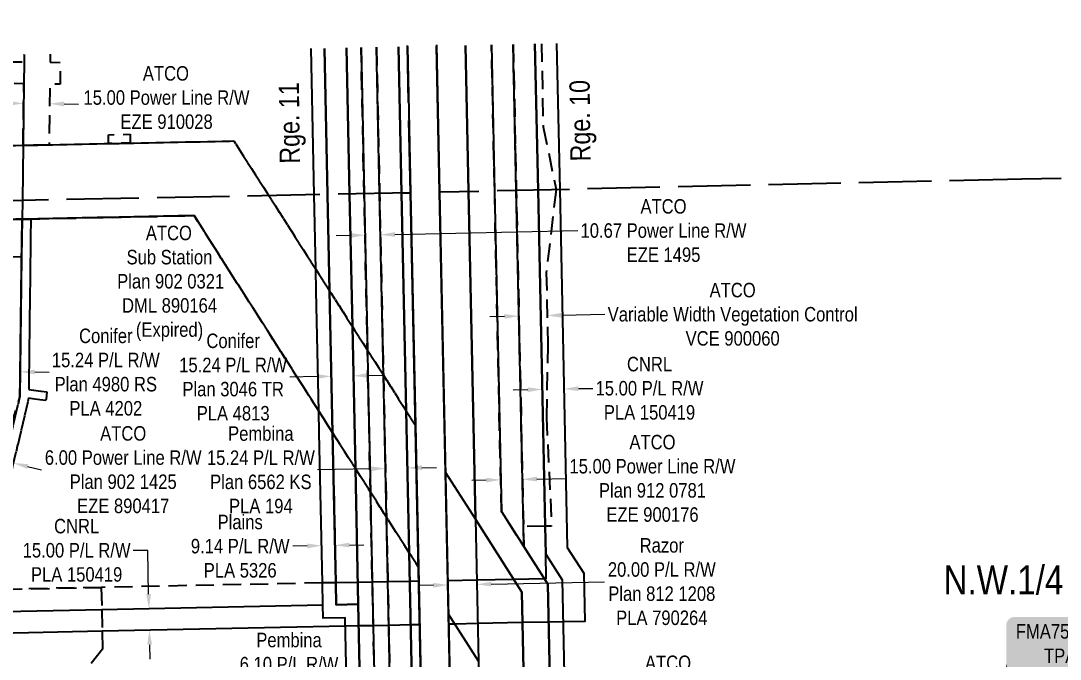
# Model space of a CAD drawing. Extents: x 595131 to 599052, y 6046741 to 6049953.
# Drawn here: x 595813 to 596531, y 6048094 to 6048535 of the extents above; entities that cross this region are included whole.
import ezdxf
from ezdxf.enums import TextEntityAlignment as Align

# ---------------------------------------------------------------- set-up
doc = ezdxf.new("R2010")
doc.units = 0
doc.header["$LTSCALE"] = 5
doc.header["$PDSIZE"] = 0.5
for name, pattern in [('0', [1, 1, 0]), ('EZE', [3.75, 2.5, -1.25]), ('foc-ACCESSROAD', [3.75, 2.5, -1.25]), ('foc-FLOWLINE', [3.75, 2.5, -1.25]), ('foc-UNSURVEYED', [12.5, 10, -2.5])]:
    doc.linetypes.add(name, pattern=pattern)
doc.layers.get('Defpoints').update_dxf_attribs({"color": 9})
for name, color, linetype in [('C-EZE', 13, 'foc-FLOWLINE'), ('C-VCE', 13, 'EZE'), ('D-TXT', 6, 'Continuous'), ('F-RW', 190, 'Continuous'), ('F-WS', 190, 'foc-ACCESSROAD'), ('L-SEC', 7, 'Continuous'), ('L-USEC', 7, 'foc-UNSURVEYED'), ('PLA', 7, 'Continuous')]:
    doc.layers.add(name, color=color, linetype=linetype)
for name, color, linetype, lineweight in [('C-EZE-T', 13, 'Continuous', 9), ('C-VCE-T', 13, 'Continuous', 9), ('F-RW-T', 190, 'Continuous', 9)]:
    doc.layers.add(name, color=color, linetype=linetype, lineweight=lineweight)
doc.styles.add('175L', font='', dxfattribs={"height": 20})
doc.styles.add('80', font='', dxfattribs={"height": 10})
doc.styles.add('80CG', font='', dxfattribs={"height": 10})
doc.styles.add('80L', font='', dxfattribs={"height": 10})
doc.styles.get('175L').set_extended_font_data('Arial Narrow')
doc.styles.get('80').set_extended_font_data('Arial Narrow')
doc.styles.get('80CG').set_extended_font_data('Arial Narrow')
doc.styles.get('80L').set_extended_font_data('Arial Narrow')
doc.dimstyles.new('Compass 5 000', dxfattribs={"dimscale": 5, "dimtxt": 9, "dimasz": 2, "dimexe": 0.2, "dimexo": 0.0625, "dimgap": 0.5, "dimtad": 0, "dimtih": 1, "dimtoh": 1, "dimzin": 0, "dimdsep": 46, "dimtxsty": '80CG', "dimcen": 0.1, "dimse1": 1, "dimse2": 1, "dimclrd": 256, "dimclrt": 256, "dimaunit": 1, "dimadec": 4, "dimazin": 0, "dimtfac": 0.06, "dimtofl": 0, "dimtmove": 0, "dimatfit": 1, "dimfxl": 0.2, "dimtolj": 1, "dimtzin": 0, "dimlwd": -1, "dimarcsym": 0})

# ---------------------------------------------------------------- blocks, each defined once
blk = doc.blocks.new('*D510')
at = {"layer": 'C-EZE-T', "transparency": 16777216}
for p, q in [((596134.76, 6048217.88), (596124.76, 6048217.67)), ((596169.74, 6048218.62), (596190.4, 6048219.06))]:
    blk.add_line(p, q, dxfattribs=at)
for points in [[(596169.71, 6048220.29), (596169.78, 6048216.96), (596159.74, 6048218.41)], [(596134.72, 6048219.55), (596134.79, 6048216.22), (596144.75, 6048218.09)]]:
    blk.add_solid(points, dxfattribs=at)
at = {"layer": 'Defpoints', "color": 0, "transparency": 16777216}
for p in [(596144.43, 6048233.25), (596159.42, 6048233.56), (596159.74, 6048218.41)]:
    blk.add_point(p, dxfattribs=at)
at = {"layer": 'C-EZE-T', "transparency": 16777216, "insert": (596249.54, 6048219.06), "char_height": 10, "attachment_point": 5, "style": '80CG'}
blk.add_mtext('\\A1;ATCO\\P15.00 Power Line R/W\\PPlan 912 0781\\PEZE 900176', dxfattribs=at)
blk = doc.blocks.new('*D448')
at = {"layer": 'C-EZE-T', "transparency": 16777216}
for p, q in [((595792.71, 6048233.29), (595782.97, 6048235.57)), ((595818.02, 6048227.34), (595827.75, 6048225.05))]:
    blk.add_line(p, q, dxfattribs=at)
for points in [[(595793.09, 6048234.91), (595792.33, 6048231.66), (595802.44, 6048231)], [(595818.4, 6048228.96), (595817.64, 6048225.72), (595808.28, 6048229.63)]]:
    blk.add_solid(points, dxfattribs=at)
at = {"layer": 'Defpoints', "color": 0, "transparency": 16777216}
for p in [(595808.28, 6048229.63), (595798.32, 6048213.47), (595804.16, 6048212.1)]:
    blk.add_point(p, dxfattribs=at)
at = {"layer": 'C-EZE-T', "transparency": 16777216, "insert": (595884.12, 6048225.05), "char_height": 10, "attachment_point": 5, "style": '80CG'}
blk.add_mtext('\\A1;ATCO\\P6.00 Power Line R/W\\PPlan 902 1425\\PEZE 890417', dxfattribs=at)
blk = doc.blocks.new('*D459')
at = {"layer": 'C-EZE-T', "transparency": 16777216}
for p, q in [((596120, 6048064.96), (596110, 6048064.75)), ((596170.97, 6048066.04), (596200.78, 6048066.67))]:
    blk.add_line(p, q, dxfattribs=at)
for points in [[(596119.96, 6048066.63), (596120.03, 6048063.29), (596130, 6048065.17)], [(596170.94, 6048067.71), (596171.01, 6048064.37), (596160.98, 6048065.83)]]:
    blk.add_solid(points, dxfattribs=at)
at = {"layer": 'Defpoints', "color": 0, "transparency": 16777216}
for p in [(596160.98, 6048065.83), (596132.67, 6047938.6), (596163.65, 6047939.25)]:
    blk.add_point(p, dxfattribs=at)
at = {"layer": 'C-EZE-T', "transparency": 16777216, "insert": (596260.3, 6048066.67), "char_height": 10, "attachment_point": 5, "style": '80CG'}
blk.add_mtext('\\A1;ATCO\\P31.00 Power Line R/W\\PPlan 8521010\\PEZE 860288', dxfattribs=at)
blk = doc.blocks.new('*D463')
at = {"layer": 'C-EZE-T', "transparency": 16777216}
for p, q in [((596041.07, 6048386.81), (596031.08, 6048386.6)), ((596071.73, 6048387.46), (596198.03, 6048390.13))]:
    blk.add_line(p, q, dxfattribs=at)
for points in [[(596041.04, 6048388.48), (596041.11, 6048385.14), (596051.07, 6048387.02)], [(596071.7, 6048389.12), (596071.77, 6048385.79), (596061.74, 6048387.25)]]:
    blk.add_solid(points, dxfattribs=at)
at = {"layer": 'Defpoints', "color": 0, "transparency": 16777216}
for p in [(596049.85, 6048444.63), (596060.52, 6048444.86), (596061.74, 6048387.25)]:
    blk.add_point(p, dxfattribs=at)
at = {"layer": 'C-EZE-T', "transparency": 16777216, "insert": (596257.17, 6048390.13), "char_height": 10, "attachment_point": 5, "style": '80CG'}
blk.add_mtext('\\A1;ATCO\\P10.67 Power Line R/W \\PEZE 1495', dxfattribs=at)
blk = doc.blocks.new('*D464')
at = {"layer": 'C-EZE-T', "transparency": 16777216}
for p, q in [((595805.32, 6048478.05), (595782.76, 6048478.33)), ((595843.33, 6048477.58), (595853.33, 6048477.45))]:
    blk.add_line(p, q, dxfattribs=at)
for points in [[(595805.34, 6048479.72), (595805.3, 6048476.38), (595815.32, 6048477.93)], [(595843.35, 6048479.24), (595843.31, 6048475.91), (595833.33, 6048477.7)]]:
    blk.add_solid(points, dxfattribs=at)
at = {"layer": 'Defpoints', "color": 0, "transparency": 16777216}
for p in [(595815.3, 6048475.85), (595815.32, 6048477.93), (595833.31, 6048475.62)]:
    blk.add_point(p, dxfattribs=at)
at = {"layer": 'C-EZE-T', "transparency": 16777216, "insert": (595723.62, 6048478.33), "char_height": 10, "attachment_point": 5, "style": '80CG', "bg_fill": 3, "box_fill_scale": 1.1, "bg_fill_color": 256, "bg_fill_true_color": 13158600, "bg_fill_transparency": 0}
blk.add_mtext('\\A1;ATCO\\P18.00 Power Line R/W\\PEZE 900149', dxfattribs=at)
blk = doc.blocks.new('*D480')
at = {"layer": 'Defpoints', "color": 0, "transparency": 16777216}
for p in [(595901.87, 6048129.25), (595959.12, 6048130.41), (595959.42, 6048115.4)]:
    blk.add_point(p, dxfattribs=at)
at = {"layer": 'F-RW-T', "transparency": 16777216}
for p, q in [((595901.06, 6048169.38), (595891.06, 6048169.38)), ((595901.67, 6048139.25), (595901.06, 6048169.38)), ((595902.37, 6048104.24), (595902.57, 6048094.25))]:
    blk.add_line(p, q, dxfattribs=at)
for points in [[(595903.33, 6048139.28), (595900, 6048139.22), (595901.87, 6048129.25)], [(595904.04, 6048104.28), (595900.71, 6048104.21), (595902.17, 6048114.24)]]:
    blk.add_solid(points, dxfattribs=at)
at = {"layer": 'F-RW-T', "transparency": 16777216, "insert": (595851.97, 6048169.38), "char_height": 10, "attachment_point": 5, "style": '80CG'}
blk.add_mtext('\\A1;CNRL\\P15.00 P/L R/W\\PPLA 150419', dxfattribs=at)
blk = doc.blocks.new('*D525')
at = {"layer": 'Defpoints', "color": 0, "transparency": 16777216}
for p in [(596128.29, 6048145.9), (596110.48, 6048042.23), (596130.47, 6048042.65)]:
    blk.add_point(p, dxfattribs=at)
at = {"layer": 'F-RW-T', "transparency": 16777216}
for p, q in [((596098.3, 6048145.27), (596088.3, 6048145.05)), ((596138.28, 6048146.11), (596216.45, 6048147.77))]:
    blk.add_line(p, q, dxfattribs=at)
for points in [[(596098.27, 6048146.93), (596098.34, 6048143.6), (596108.3, 6048145.48)], [(596138.25, 6048147.78), (596138.32, 6048144.45), (596128.29, 6048145.9)]]:
    blk.add_solid(points, dxfattribs=at)
at = {"layer": 'F-RW-T', "transparency": 16777216, "insert": (596255.99, 6048147.77), "char_height": 10, "attachment_point": 5, "style": '80CG'}
blk.add_mtext('\\A1;Razor\\P20.00 P/L R/W\\PPlan 812 1208\\PPLA 790264', dxfattribs=at)
blk = doc.blocks.new('*D526')
at = {"layer": 'Defpoints', "color": 0, "transparency": 16777216}
for p in [(596188.43, 6048280.82), (596174.95, 6048208.55), (596189.95, 6048208.87)]:
    blk.add_point(p, dxfattribs=at)
at = {"layer": 'F-RW-T', "transparency": 16777216}
for p, q in [((596163.43, 6048280.29), (596153.43, 6048280.08)), ((596198.43, 6048281.03), (596208.43, 6048281.24))]:
    blk.add_line(p, q, dxfattribs=at)
for points in [[(596163.39, 6048281.96), (596163.46, 6048278.63), (596173.43, 6048280.5)], [(596198.39, 6048282.7), (596198.46, 6048279.37), (596188.43, 6048280.82)]]:
    blk.add_solid(points, dxfattribs=at)
at = {"layer": 'F-RW-T', "transparency": 16777216, "insert": (596247.51, 6048281.24), "char_height": 10, "attachment_point": 5, "style": '80CG'}
blk.add_mtext('\\A1;CNRL\\P15.00 P/L R/W\\PPLA 150419', dxfattribs=at)
blk = doc.blocks.new('*D527')
at = {"layer": 'Defpoints', "color": 0, "transparency": 16777216}
for p in [(596027.85, 6048289.58), (596029.78, 6048198.28), (596045.01, 6048198.6)]:
    blk.add_point(p, dxfattribs=at)
at = {"layer": 'F-RW-T', "transparency": 16777216}
for p, q in [((596017.85, 6048289.37), (595999.11, 6048288.98)), ((596053.07, 6048290.12), (596063.07, 6048290.33))]:
    blk.add_line(p, q, dxfattribs=at)
for points in [[(596017.81, 6048291.04), (596017.88, 6048287.71), (596027.85, 6048289.58)], [(596053.04, 6048291.78), (596053.11, 6048288.45), (596043.08, 6048289.91)]]:
    blk.add_solid(points, dxfattribs=at)
at = {"layer": 'F-RW-T', "transparency": 16777216, "insert": (595960.03, 6048288.98), "char_height": 10, "attachment_point": 5, "style": '80CG'}
blk.add_mtext('\\A1;Conifer\\P15.24 P/L R/W\\PPlan 3046 TR\\PPLA 4813', dxfattribs=at)
blk = doc.blocks.new('*D528')
at = {"layer": 'Defpoints', "color": 0, "transparency": 16777216}
for p in [(596020.1, 6048223.12), (596029.25, 6048223.31), (596021.17, 6048172.65)]:
    blk.add_point(p, dxfattribs=at)
at = {"layer": 'F-RW-T', "transparency": 16777216}
for p, q in [((596011.18, 6048172.44), (596001.18, 6048172.23)), ((596040.32, 6048173.06), (596050.31, 6048173.27))]:
    blk.add_line(p, q, dxfattribs=at)
for points in [[(596011.14, 6048174.11), (596011.21, 6048170.78), (596021.17, 6048172.65)], [(596040.28, 6048174.73), (596040.35, 6048171.39), (596030.32, 6048172.85)]]:
    blk.add_solid(points, dxfattribs=at)
at = {"layer": 'F-RW-T', "transparency": 16777216, "insert": (595964.89, 6048172.23), "char_height": 10, "attachment_point": 5, "style": '80CG'}
blk.add_mtext('\\A1;Plains\\P9.14 P/L R/W\\PPLA 5326', dxfattribs=at)
blk = doc.blocks.new('*D530')
at = {"layer": 'Defpoints', "color": 0, "transparency": 16777216}
for p in [(595797.92, 6048303.49), (595813.15, 6048303.3), (595813.02, 6048292.65)]:
    blk.add_point(p, dxfattribs=at)
at = {"layer": 'F-RW-T', "transparency": 16777216}
for p, q in [((595787.79, 6048292.97), (595777.79, 6048293.09)), ((595823.02, 6048292.53), (595833.02, 6048292.41))]:
    blk.add_line(p, q, dxfattribs=at)
for points in [[(595787.81, 6048294.63), (595787.77, 6048291.3), (595797.79, 6048292.84)], [(595823.04, 6048294.2), (595823, 6048290.86), (595813.02, 6048292.65)]]:
    blk.add_solid(points, dxfattribs=at)
at = {"layer": 'F-RW-T', "transparency": 16777216, "insert": (595872.11, 6048292.41), "char_height": 10, "attachment_point": 5, "style": '80CG'}
blk.add_mtext('\\A1;Conifer\\P15.24 P/L R/W\\PPlan 4980 RS\\PPLA 4202', dxfattribs=at)
blk = doc.blocks.new('*D537')
at = {"layer": 'Defpoints', "color": 0, "transparency": 16777216}
for p in [(596083.4, 6048083.42), (596083.83, 6048062.97), (596089.93, 6048063.1)]:
    blk.add_point(p, dxfattribs=at)
at = {"layer": 'F-RW-T', "transparency": 16777216}
for p, q in [((596099.49, 6048083.76), (596109.49, 6048083.98)), ((596073.4, 6048083.21), (596035.72, 6048082.42))]:
    blk.add_line(p, q, dxfattribs=at)
for points in [[(596073.37, 6048084.88), (596073.44, 6048081.55), (596083.4, 6048083.42)], [(596099.46, 6048085.43), (596099.53, 6048082.1), (596089.5, 6048083.55)]]:
    blk.add_solid(points, dxfattribs=at)
at = {"layer": 'F-RW-T', "transparency": 16777216, "insert": (595998.61, 6048082.42), "char_height": 10, "attachment_point": 5, "style": '80CG'}
blk.add_mtext('\\A1;Pembina\\P6.10 P/L R/W\\PPlan 5241 RS\\PPLA 4176', dxfattribs=at)
blk = doc.blocks.new('*D547')
at = {"layer": 'Defpoints', "color": 0, "transparency": 16777216}
for p in [(596080.38, 6048226.26), (596065.53, 6048208.14), (596080.75, 6048208.47)]:
    blk.add_point(p, dxfattribs=at)
at = {"layer": 'F-RW-T', "transparency": 16777216}
for p, q in [((596055.15, 6048225.72), (596018.24, 6048224.94)), ((596090.38, 6048226.47), (596100.37, 6048226.68))]:
    blk.add_line(p, q, dxfattribs=at)
for points in [[(596055.12, 6048227.39), (596055.19, 6048224.06), (596065.15, 6048225.93)], [(596090.34, 6048228.13), (596090.41, 6048224.8), (596080.38, 6048226.26)]]:
    blk.add_solid(points, dxfattribs=at)
at = {"layer": 'F-RW-T', "transparency": 16777216, "insert": (595979.16, 6048224.94), "char_height": 10, "attachment_point": 5, "style": '80CG'}
blk.add_mtext('\\A1;Pembina\\P15.24 P/L R/W\\PPlan 6562 KS\\PPLA 194', dxfattribs=at)
blk = doc.blocks.new('*D562')
at = {"layer": 'C-VCE-T', "transparency": 16777216}
for p, q in [((596147.36, 6048330.88), (596137.36, 6048330.66)), ((596186.86, 6048331.71), (596216.57, 6048332.34))]:
    blk.add_line(p, q, dxfattribs=at)
for points in [[(596147.33, 6048332.54), (596147.4, 6048329.21), (596157.36, 6048331.09)], [(596186.83, 6048333.38), (596186.9, 6048330.05), (596176.86, 6048331.5)]]:
    blk.add_solid(points, dxfattribs=at)
at = {"layer": 'Defpoints', "color": 0, "transparency": 16777216}
for p in [(596157.23, 6048337.13), (596176.74, 6048337.54), (596176.86, 6048331.5)]:
    blk.add_point(p, dxfattribs=at)
at = {"layer": 'C-VCE-T', "transparency": 16777216, "insert": (596304.91, 6048332.34), "char_height": 10, "attachment_point": 5, "style": '80CG'}
blk.add_mtext('\\A1;ATCO\\PVariable Width Vegetation Control\\PVCE 900060', dxfattribs=at)
blk = doc.blocks.new('*U574')
h = blk.add_hatch(color=255)
edge = h.paths.add_edge_path()
edge.add_line((-96.5, -20), (96.5, -20))
edge.add_arc((96.5, -14), 6, 270, 360)
edge.add_line((102.5, -14), (102.5, 12.5))
edge.add_arc((96.5, 12.5), 6, 0, 90)
edge.add_line((96.5, 18.5), (-96.5, 18.5))
edge.add_arc((-96.5, 12.5), 6, 90, 180)
edge.add_line((-102.5, 12.5), (-102.5, -14))
edge.add_arc((-96.5, -14), 6, 180, 270)
at = {"color": 44, "flags": 128}
blk.add_lwpolyline([(-96.5, -20, 3, 3, 0), (96.5, -20, 3, 3, 0.414214), (102.5, -14, 3, 3, 0), (102.5, 12.5, 3, 0, 0.414214), (96.5, 18.5, 0, 0, 0), (-96.5, 18.5, 0, 0, 0.414214), (-102.5, 12.5, 0, 0, 0), (-102.5, -14, 0, 3, 0.414214)], format="xyseb", close=True, dxfattribs=at)
at = {"color": 44, "style": '80'}
blk.add_attdef('ENTER_TEXT_001', (-35.99, -5), '', height=10, dxfattribs=at)
blk = doc.blocks.new('*D580')
at = {"layer": 'Defpoints', "color": 0, "transparency": 16777216}
for p in [(595859.54, 6047961.95), (595976.69, 6047903.29), (595968.33, 6047890.55)]:
    blk.add_point(p, dxfattribs=at)
at = {"layer": 'F-RW-T', "transparency": 16777216}
for p, q in [((595873.39, 6047983.05), (595901.65, 6048026.12)), ((595901.65, 6048026.12), (595911.65, 6048026.12)), ((595854.05, 6047953.59), (595848.56, 6047945.23))]:
    blk.add_line(p, q, dxfattribs=at)
for points in [[(595871.99, 6047983.97), (595874.78, 6047982.14), (595867.9, 6047974.69)], [(595852.66, 6047954.51), (595855.44, 6047952.68), (595859.54, 6047961.95)]]:
    blk.add_solid(points, dxfattribs=at)
at = {"layer": 'F-RW-T', "transparency": 16777216, "insert": (595950.74, 6048026.12), "char_height": 10, "attachment_point": 5, "style": '80CG'}
blk.add_mtext('\\A1;Plains\\P15.24 P/L R/W\\PPlan 5348 RS \\PPLA 4145', dxfattribs=at)

msp = doc.modelspace()

# ---------------------------------------------------------------- linework, layer by layer
at = {"layer": 'C-EZE', "flags": 128}
for points in [[(596069.58, 6047512.6), (596067.486, 6047611.561), (596066.746, 6047646.563), (596066.596, 6047653.632), (596066.237, 6047670.542), (596066.088, 6047677.609), (596065.673, 6047697.208), (596063.831, 6047784.208), (596063.677, 6047791.533), (596063.542, 6047797.89), (596063.481, 6047800.78), (596063.441, 6047802.685), (596063.386, 6047805.286), (596063.286, 6047810.011), (596063.049, 6047821.161), (596062.895, 6047828.485), (596062.659, 6047839.639), (596062.504, 6047846.965), (596062.282, 6047857.455), (596061.962, 6047872.593), (596060.877, 6047923.852), (596055.198, 6048192.146), (596054.828, 6048209.648), (596053.124, 6048290.121), (596052.754, 6048307.626), (596050.468, 6048415.563), (596048.332, 6048516.485)], [(596058.995, 6048516.708), (596061.132, 6048415.774), (596063.786, 6048290.344), (596065.861, 6048192.371), (596073.322, 6047839.864), (596073.713, 6047821.385), (596074.104, 6047802.91), (596074.3, 6047793.68), (596074.495, 6047784.432), (596076.338, 6047697.346), (596076.751, 6047677.835), (596077.258, 6047653.858), (596078.149, 6047611.772), (596080.243, 6047512.824)], [(596153.387, 6048518.686), (596155.523, 6048417.813), (596160.435, 6048185.756), (596160.727, 6048171.942), (596145.216, 6048196.236), (596140.533, 6048417.481), (596138.397, 6048518.372)], [(595833.757, 6048511.989), (595833.686, 6048506.315), (595840.69, 6048506.226), (595840.503, 6048491.221), (595833.501, 6048491.308), (595832.979, 6048449.384), (595814.964, 6048449.013), (595815.492, 6048491.532), (595800.261, 6048491.721), (595800.448, 6048506.727), (595807.748, 6048506.636), (595815.679, 6048506.538), (595815.742, 6048511.611)]]:
    msp.add_lwpolyline(points, dxfattribs=at)
at = {"layer": 'C-EZE', "linetype": '0', "flags": 128}
msp.add_lwpolyline([(595176.966, 6048450.873), (595276.902, 6048452.931), (595611.814, 6048459.826), (595612.122, 6048444.837), (595617.162, 6048444.94), (595626.702, 6048445.138), (595633.064, 6048445.268), (595636.238, 6048445.334), (595642.604, 6048445.464), (595767.832, 6048448.043), (595769.219, 6048448.07), (595776.657, 6048448.225), (595799.726, 6048448.699), (595814.964, 6048449.013), (595832.979, 6048449.384), (595873.998, 6048450.229), (595889.002, 6048450.537), (595960.57, 6048452.011), (595984.672, 6048414.264), (596017.132, 6048363.419), (596026.596, 6048348.596), (596042.355, 6048323.914), (596052.754, 6048307.626), (596063.786, 6048290.344), (596079.544, 6048265.661), (596085.85, 6048255.788), (596087.923, 6048157.813), (596081.618, 6048167.687), (596065.861, 6048192.371), (596054.828, 6048209.648), (596044.429, 6048225.939), (596028.67, 6048250.622), (596019.205, 6048265.447), (595933.005, 6048400.459), (595820.33, 6048398.139), (595814.33, 6048398.015), (595806.642, 6048397.857), (595799.092, 6048397.702), (595768.582, 6048397.073), (595628.348, 6048394.185), (595621.981, 6048394.055), (595618.806, 6048393.989), (595612.445, 6048393.858), (595602.905, 6048393.662), (595593.363, 6048393.466), (595583.823, 6048393.269), (595357.691, 6048388.613), (595360.067, 6048278.874), (595337.083, 6048278.387), (595339.748, 6048152.467), (595340.065, 6048137.477), (595342.422, 6048026.104), (595363.873, 6047982.945), (595364.301, 6047962.793), (595365.463, 6047907.846), (595340.48, 6047907.318), (595339.318, 6047962.264), (595330.24, 6047962.071), (595326.293, 6047961.989), (595299.655, 6048015.582), (595297.094, 6048136.536), (595296.777, 6048151.527), (595291.64, 6048394.25), (595278.137, 6048393.973), (595178.202, 6048391.915)], dxfattribs=at)
at = {"layer": 'C-EZE', "flags": 128}
msp.add_lwpolyline([(595888.876, 6048456.64), (595889.002, 6048450.537), (595873.998, 6048450.229), (595873.873, 6048456.331), (595888.876, 6048456.64)], close=True, dxfattribs=at)
at = {"layer": 'C-EZE', "linetype": '0', "flags": 128}
msp.add_lwpolyline([(595831.44, 6048278.841), (595830.711, 6048272.889), (595818.792, 6048274.346), (595797.216, 6048182.541), (595787.733, 6048142.187), (595787.488, 6048141.144), (595786.187, 6048135.607), (595784.136, 6048126.879), (595777.635, 6048099.218), (595773.585, 6048081.979), (595783.958, 6048073.707), (595783.652, 6048072.399), (595774.071, 6048031.628), (595755.468, 6048031.118), (595759.605, 6048048.721), (595744.714, 6048052.114), (595732.541, 6048054.862), (595729.814, 6048055.477), (595724.467, 6048056.618), (595702.671, 6048061.603), (595704.525, 6048067.334), (595726.352, 6048062.327), (595731.57, 6048061.229), (595734.394, 6048060.591), (595746.47, 6048057.865), (595760.984, 6048054.589), (595768.088, 6048084.816), (595768.382, 6048086.125), (595772.296, 6048102.761), (595772.52, 6048103.714), (595777.146, 6048123.37), (595781.541, 6048142.064), (595785.335, 6048158.206), (595791.024, 6048182.409), (595812.803, 6048275.078), (595814.007, 6048371.995), (595814.33, 6048398.015), (595820.33, 6048398.139), (595818.867, 6048280.38), (595831.44, 6048278.841)], close=True, dxfattribs=at)
at = {"layer": 'C-EZE', "linetype": 'ByBlock', "flags": 128}
msp.add_lwpolyline([(596129.41, 6048092.827), (596108.727, 6048125.226), (596106.652, 6048223.203), (596127.336, 6048190.808), (596159.393, 6048140.598), (596167.06, 6047778.328)], dxfattribs=at)
at = {"layer": 'C-VCE'}
msp.add_lwpolyline([(596172.893, 6048519.095), (596174.105, 6048461.865), (596183.029, 6048418.422), (596176.234, 6048361.237), (596177.293, 6048311.223), (596176.351, 6048261.166), (596179.94, 6048186.188), (596175.426, 6048186.088), (596160.435, 6048185.756), (596155.523, 6048417.813), (596153.387, 6048518.686)], dxfattribs=at)
at = {"layer": 'F-RW', "flags": 128}
for points in [[(596023.053, 6048515.955), (596025.189, 6048415.064), (596026.596, 6048348.596), (596028.67, 6048250.622), (596030.861, 6048147.09), (596021.719, 6048146.906), (596019.524, 6048250.43), (596019.205, 6048265.447), (596017.45, 6048348.403), (596017.132, 6048363.419), (596016.042, 6048414.884), (596013.906, 6048515.764)], [(596038.283, 6048516.274), (596040.419, 6048415.365), (596042.355, 6048323.914), (596044.429, 6048225.939), (596046.414, 6048132.169), (596031.185, 6048131.862), (596030.861, 6048147.09), (596028.67, 6048250.622), (596026.596, 6048348.596), (596025.189, 6048415.064), (596023.053, 6048515.955)], [(596050.584, 6047935.152), (596046.414, 6048132.169), (596044.429, 6048225.939), (596042.355, 6048323.914), (596040.419, 6048415.365), (596038.283, 6048516.274)], [(596048.332, 6048516.485), (596050.468, 6048415.563), (596052.754, 6048307.626), (596053.124, 6048290.121), (596054.828, 6048209.648), (596055.198, 6048192.146), (596060.877, 6047923.852)], [(596080.243, 6047512.824), (596078.149, 6047611.772), (596077.258, 6047653.858), (596076.751, 6047677.835), (596076.338, 6047697.346), (596074.495, 6047784.432), (596074.3, 6047793.68), (596074.104, 6047802.91), (596073.713, 6047821.385), (596073.322, 6047839.864), (596065.861, 6048192.371), (596063.786, 6048290.344), (596061.132, 6048415.774), (596058.995, 6048516.708)], [(596074.223, 6048517.027), (596076.359, 6048416.075), (596079.544, 6048265.661), (596081.618, 6048167.687), (596088.769, 6047829.723), (596089.164, 6047811.245), (596089.552, 6047792.769), (596089.746, 6047783.542), (596089.946, 6047774.292), (596091.764, 6047688.253), (596092.271, 6047664.275), (596093.377, 6047612.073), (596095.47, 6047513.142)], [(596120.41, 6048517.995), (596122.546, 6048417.084), (596127.336, 6048190.808), (596129.41, 6048092.827), (596135.629, 6047798.987), (596136.02, 6047780.5), (596136.412, 6047762.015), (596136.608, 6047752.777), (596136.803, 6047743.525), (596137.803, 6047696.27), (596118.093, 6047682.677), (596116.523, 6047756.856), (596116.327, 6047766.106), (596116.132, 6047775.337), (596115.741, 6047793.83), (596115.349, 6047812.318), (596108.727, 6048125.226), (596106.652, 6048223.203), (596102.558, 6048416.641), (596100.421, 6048517.576)], [(596183.383, 6048519.315), (596185.517, 6048418.476), (596190.747, 6048171.386), (596202.122, 6048153.567), (596202.825, 6048120.38), (596187.82, 6048120.073), (596177.828, 6048119.869), (596159.839, 6048119.5), (596128.859, 6048118.866), (596112.994, 6048118.541), (596108.87, 6048118.457), (596108.727, 6048125.226), (596108.23, 6048148.674), (596128.219, 6048149.083), (596153.644, 6048149.603), (596174.715, 6048150.033), (596176.188, 6048150.063), (596175.833, 6048166.859), (596175.426, 6048186.088), (596170.513, 6048418.144), (596168.379, 6048519)], [(596172.639, 6047514.759), (596170.543, 6047613.766), (596169.673, 6047654.906), (596169.462, 6047664.118), (596169.305, 6047670.952), (596169.201, 6047676.331), (596169.136, 6047679.274), (596168.964, 6047686.838), (596168.798, 6047692.323), (596168.234, 6047722.865), (596168.039, 6047732.118), (596167.843, 6047741.355), (596167.451, 6047759.841), (596167.06, 6047778.328), (596159.393, 6048140.598), (596127.336, 6048190.808), (596122.546, 6048417.084), (596120.41, 6048517.995)], [(596138.397, 6048518.372), (596140.533, 6048417.481), (596145.216, 6048196.236), (596160.727, 6048171.942), (596177.274, 6048146.025), (596185.311, 6047766.332), (596185.701, 6047747.844), (596186.093, 6047729.359), (596186.289, 6047720.121), (596186.484, 6047710.87), (596186.645, 6047703.301), (596186.975, 6047688.175), (596187.096, 6047682.617), (596187.204, 6047677.667), (596187.279, 6047674.261), (596187.458, 6047668.49), (596187.473, 6047667.444), (596187.6, 6047659.06), (596188.531, 6047614.164), (596190.627, 6047515.136)], [(596190.627, 6047515.136), (596188.531, 6047614.164), (596187.6, 6047659.06), (596187.473, 6047667.444), (596187.458, 6047668.49), (596187.279, 6047674.261), (596187.204, 6047677.667), (596187.096, 6047682.617), (596186.975, 6047688.175), (596186.645, 6047703.301), (596186.484, 6047710.87), (596186.289, 6047720.121), (596186.093, 6047729.359), (596185.701, 6047747.844), (596185.311, 6047766.332), (596177.274, 6048146.025), (596160.727, 6048171.942), (596160.435, 6048185.756), (596155.523, 6048417.813), (596153.387, 6048518.686)], [(596168.379, 6048519), (596170.513, 6048418.144), (596175.426, 6048186.088), (596175.833, 6048166.859), (596187.207, 6048149.04), (596195.45, 6047759.668), (596195.841, 6047741.18), (596196.233, 6047722.694), (596196.428, 6047713.457), (596196.623, 6047704.206), (596196.946, 6047688.916), (596197.04, 6047684.5), (596197.169, 6047678.407), (596197.218, 6047676.093), (596197.253, 6047674.424), (596197.361, 6047669.317), (596197.539, 6047660.892), (596198.524, 6047614.384), (596200.621, 6047515.345)], [(595815.742, 6048511.611), (595815.679, 6048506.538), (595815.492, 6048491.532), (595814.964, 6048449.013), (595814.491, 6048410.906), (595814.33, 6048398.015), (595814.007, 6048371.995), (595812.803, 6048275.078)], [(596095.47, 6047513.142), (596093.377, 6047612.073), (596092.271, 6047664.275), (596091.764, 6047688.253), (596089.946, 6047774.292), (596089.746, 6047783.542), (596089.552, 6047792.769), (596089.164, 6047811.245), (596088.769, 6047829.723), (596081.618, 6048167.687), (596079.544, 6048265.661), (596076.359, 6048416.075), (596082.455, 6048416.195), (596085.85, 6048255.788), (596087.924, 6048157.813), (596094.954, 6047825.667), (596095.345, 6047807.189), (596095.736, 6047788.713), (596095.931, 6047779.482), (596096.127, 6047770.235), (596097.774, 6047692.421), (596098.281, 6047668.442), (596099.472, 6047612.194), (596101.565, 6047513.27)], [(595802.064, 6048127.241), (595869.306, 6048128.596), (596022.042, 6048131.677), (596021.718, 6048146.906), (596030.861, 6048147.09), (596046.091, 6048147.402), (596056.141, 6048147.608), (596066.804, 6048147.826), (596082.032, 6048148.138), (596088.126, 6048148.263), (596088.126, 6048148.263), (596088.765, 6048118.046), (596082.671, 6048117.92), (596067.443, 6048117.608), (596056.78, 6048117.39), (596046.731, 6048117.184), (596037.593, 6048116.997), (595869.61, 6048113.557), (595798.072, 6048112.095)], [(596041.368, 6047938.653), (596037.468, 6048122.846), (596022.239, 6048122.539), (596022.047, 6048131.678), (596021.719, 6048146.906), (596030.861, 6048147.09), (596031.185, 6048131.862), (596046.414, 6048132.169), (596050.584, 6047935.152)]]:
    msp.add_lwpolyline(points, dxfattribs=at)
at = {"layer": 'F-WS'}
msp.add_lwpolyline([(596028.67, 6048250.622), (596030.861, 6048147.09), (596021.719, 6048146.906), (595868.998, 6048143.829), (595801.92, 6048142.477), (595800.421, 6048182.61), (595797.216, 6048182.541), (595791.024, 6048182.409), (595784.461, 6048182.27), (595812.803, 6048275.078), (595814.007, 6048371.995), (595806.377, 6048371.838), (595798.769, 6048371.681), (595799.092, 6048397.702), (595806.642, 6048397.857), (595814.33, 6048398.015), (595820.33, 6048398.139), (595933.005, 6048400.459), (596019.205, 6048265.447), (596028.67, 6048250.622)], close=True, dxfattribs=at)
msp.add_lwpolyline([(595801.924, 6048142.475), (595868.998, 6048143.826), (595869.306, 6048128.596), (595869.306, 6048128.596), (595869.61, 6048113.557), (595869.863, 6048101.088), (595833.105, 6048055.033), (595823.105, 6048042.506), (595787.264, 6048071.077)], dxfattribs=at)
at = {"layer": 'L-SEC'}
msp.add_line((596100.405, 6048518.366), (596102.559, 6048416.641), dxfattribs=at)
for points in [[(596099.472, 6047612.194), (596090.964, 6048014.195), (596082.455, 6048416.195)], [(596102.559, 6048416.641), (596111.068, 6048014.64), (596119.576, 6047612.64)]]:
    msp.add_lwpolyline(points, dxfattribs=at)
at = {"layer": 'L-USEC'}
for q in [(596080.3, 6048517.964), (596082.455, 6048416.195)]:
    msp.add_line((596082.455, 6048416.195), q, dxfattribs=at)
for points in [[(597006.643, 6048436.714), (596906.668, 6048434.492), (596504.613, 6048425.567), (596102.559, 6048416.641)], [(596082.455, 6048416.195), (595680.229, 6048408.28), (595278.003, 6048400.364), (595178.066, 6048398.398)]]:
    msp.add_lwpolyline(points, dxfattribs=at)
at = {"layer": 'PLA', "color": 6, "flags": 128}
msp.add_lwpolyline([(596080.317, 6048517.155), (596082.455, 6048416.195), (596076.359, 6048416.075), (596074.223, 6048517.027)], dxfattribs=at)
at = {"layer": 'PLA', "color": 6}
msp.add_lwpolyline([(596080.317, 6048517.155), (596082.455, 6048416.195), (596076.359, 6048416.075), (596074.223, 6048517.027)], dxfattribs=at)

# ---------------------------------------------------------------- block references
at = {"color": 5}
ref = msp.add_blockref('*U574', (596596.276, 6048104.951), dxfattribs=at)
ref.add_attrib('ENTER_TEXT_001', 'FMA7500020 Blue Ridge Lumber Inc.', (596500.443, 6048108.438), dxfattribs={"color": 44, "height": 10, "style": '80'})
ref.add_attrib('ENTER_TEXT_002', 'TPA 348 JAMES D ROBISON', (596519.898, 6048091.594), dxfattribs={"color": 44, "height": 10, "style": '80'})

# ---------------------------------------------------------------- texts
at = {"color": 3, "style": '175L'}
msp.add_text('N.W.1/4 Sec. 30-64-10-W.5M.', height=20, dxfattribs=at).set_placement((596603.951, 6048132.962), align=Align.BOTTOM_CENTER)
at = {"layer": 'C-EZE-T', "insert": (595852.529, 6048503.685), "char_height": 10, "attachment_point": 1, "style": '175L'}
msp.add_mtext_dynamic_manual_height_columns('\\pi45.1675;ATCO\\P\\pi4.19206;15.00 Power Line R/W\\P\\pi29.70024;EZE 910028', width=121.66515, gutter_width=100, heights=[55.183], dxfattribs=at)
at = {"layer": 'D-TXT', "color": 3, "char_height": 14, "attachment_point": 1, "rotation": 90.693567, "style": '80L'}
for s, width, insert in [('Rge. 10', 63.86109, (596192.823, 6048437.855)), ('Rge. 11', 73.75526, (595992.133, 6048436.259))]:
    msp.add_mtext_dynamic_manual_height_columns(s, width=width, gutter_width=47.5, heights=[0], dxfattribs=dict(at, insert=insert))
at = {"layer": 'F-RW-T', "insert": (595878.186, 6048393.505), "char_height": 10, "attachment_point": 1, "style": '175L'}
msp.add_mtext_dynamic_manual_height_columns('\\pi21.55148;ATCO\\P\\pi8.26021;Sub Station\\P\\pi1.76976;Plan 902 0321\\P\\pi5.13265;DML 890164\\P\\pi14.67562;(Expired)', width=74.4331, gutter_width=100, heights=[0], dxfattribs=at)

# ---------------------------------------------------------------- dimensions: what is measured, and where the dimension line sits
at = {"layer": 'C-EZE-T'}
for base, p1, p2, angle, text, picture, middle in [((596061.736, 6048387.247), (596049.853, 6048444.631), (596060.516, 6048444.857), 1.21267, 'ATCO\\P10.67 Power Line R/W \\PEZE 1495', '*D463', (596257.166, 6048390.132)), ((595808.282, 6048229.625), (595798.324, 6048213.471), (595804.163, 6048212.099), 346.77459, 'ATCO\\P6.00 Power Line R/W\\PPlan 902 1425\\PEZE 890417', '*D448', (595884.116, 6048225.05)), ((596159.744, 6048218.412), (596144.432, 6048233.246), (596159.423, 6048233.563), 1.212614, 'ATCO\\P15.00 Power Line R/W\\PPlan 912 0781\\PEZE 900176', '*D510', (596249.545, 6048219.061)), ((596160.975, 6048065.828), (596132.674, 6047938.597), (596163.654, 6047939.252), 1.212393, 'ATCO\\P31.00 Power Line R/W\\PPlan 8521010\\PEZE 860288', '*D459', (596260.302, 6048066.67))]:
    dim = msp.add_linear_dim(base=base, p1=p1, p2=p2, angle=angle, text=text, dimstyle='Compass 5 000', dxfattribs=at)
    dim.commit()
    dim.dimension.update_dxf_attribs({"geometry": picture, "text_midpoint": middle, "dimtype": 161})
at = {"layer": 'C-VCE-T'}
dim = msp.add_linear_dim(base=(596176.864, 6048331.5), p1=(596157.231, 6048337.127), p2=(596176.736, 6048337.54), angle=1.212848, text='ATCO\\PVariable Width Vegetation Control\\PVCE 900060', dimstyle='Compass 5 000', dxfattribs=at)
dim.commit()
dim.dimension.update_dxf_attribs({"geometry": '*D562', "text_midpoint": (596304.915, 6048332.341), "dimtype": 161})
at = {"layer": 'F-RW-T'}
for base, p1, p2, angle, text, picture, middle in [((595813.021, 6048292.654), (595797.921, 6048303.488), (595813.154, 6048303.299), 359.28816, 'Conifer\\P15.24 P/L R/W\\PPlan 4980 RS\\PPLA 4202', '*D530', (595872.106, 6048292.405)), ((596027.846, 6048289.585), (596045.008, 6048198.598), (596029.778, 6048198.276), 181.212375, 'Conifer\\P15.24 P/L R/W\\PPlan 3046 TR\\PPLA 4813', '*D527', (595960.027, 6048288.977)), ((596188.431, 6048280.821), (596174.95, 6048208.549), (596189.954, 6048208.867), 1.212575, 'CNRL\\P15.00 P/L R/W\\PPLA 150419', '*D526', (596247.512, 6048281.244)), ((596080.378, 6048226.256), (596065.527, 6048208.144), (596080.755, 6048208.466), 1.21265, 'Pembina\\P15.24 P/L R/W\\PPlan 6562 KS\\PPLA 194', '*D547', (595979.158, 6048224.941)), ((596021.173, 6048172.654), (596029.248, 6048223.313), (596020.103, 6048223.119), 181.215026, 'Plains\\P9.14 P/L R/W\\PPLA 5326', '*D528', (595964.892, 6048172.23)), ((596128.287, 6048145.9), (596110.484, 6048042.228), (596130.472, 6048042.651), 1.21255, 'Razor\\P20.00 P/L R/W\\PPlan 812 1208\\PPLA 790264', '*D525', (596255.99, 6048147.766)), ((595901.868, 6048129.253), (595959.423, 6048115.396), (595959.121, 6048130.408), 91.155628, 'CNRL\\P15.00 P/L R/W\\PPLA 150419', '*D480', (595851.973, 6048169.38)), ((596083.401, 6048083.424), (596089.929, 6048063.1), (596083.834, 6048062.971), 181.212086, 'Pembina\\P6.10 P/L R/W\\PPlan 5241 RS\\PPLA 4176', '*D537', (595998.614, 6048082.416))]:
    dim = msp.add_linear_dim(base=base, p1=p1, p2=p2, angle=angle, text=text, dimstyle='Compass 5 000', dxfattribs=at)
    dim.commit()
    dim.dimension.update_dxf_attribs({"geometry": picture, "text_midpoint": middle, "dimtype": 161})
at = {"layer": 'F-RW-T', "color": 5}
dim = msp.add_linear_dim(base=(595859.538, 6047961.955), p1=(595976.687, 6047903.289), p2=(595968.326, 6047890.551), angle=236.72099, text='Plains\\P15.24 P/L R/W\\PPlan 5348 RS \\PPLA 4145', dimstyle='Compass 5 000', dxfattribs=at)
dim.commit()
dim.dimension.update_dxf_attribs({"geometry": '*D580', "text_midpoint": (595950.736, 6048026.115), "dimtype": 161})

# ---------------------------------------------------------------- next in the draw order: dimensions: what is measured, and where the dimension line sits
at = {"layer": 'C-EZE-T'}
dim = msp.add_linear_dim(base=(595815.323, 6048477.925), p1=(595833.305, 6048475.622), p2=(595815.298, 6048475.845), angle=179.288277, text='\\pxqc;ATCO\\P18.00 Power Line R/W\\PEZE 900149', dimstyle='Compass 5 000', override={"dimtfill": 1}, dxfattribs=at)
dim.commit()
dim.dimension.update_dxf_attribs({"geometry": '*D464', "text_midpoint": (595723.619, 6048478.33), "dimtype": 161})

doc.saveas('drawing.dxf')
